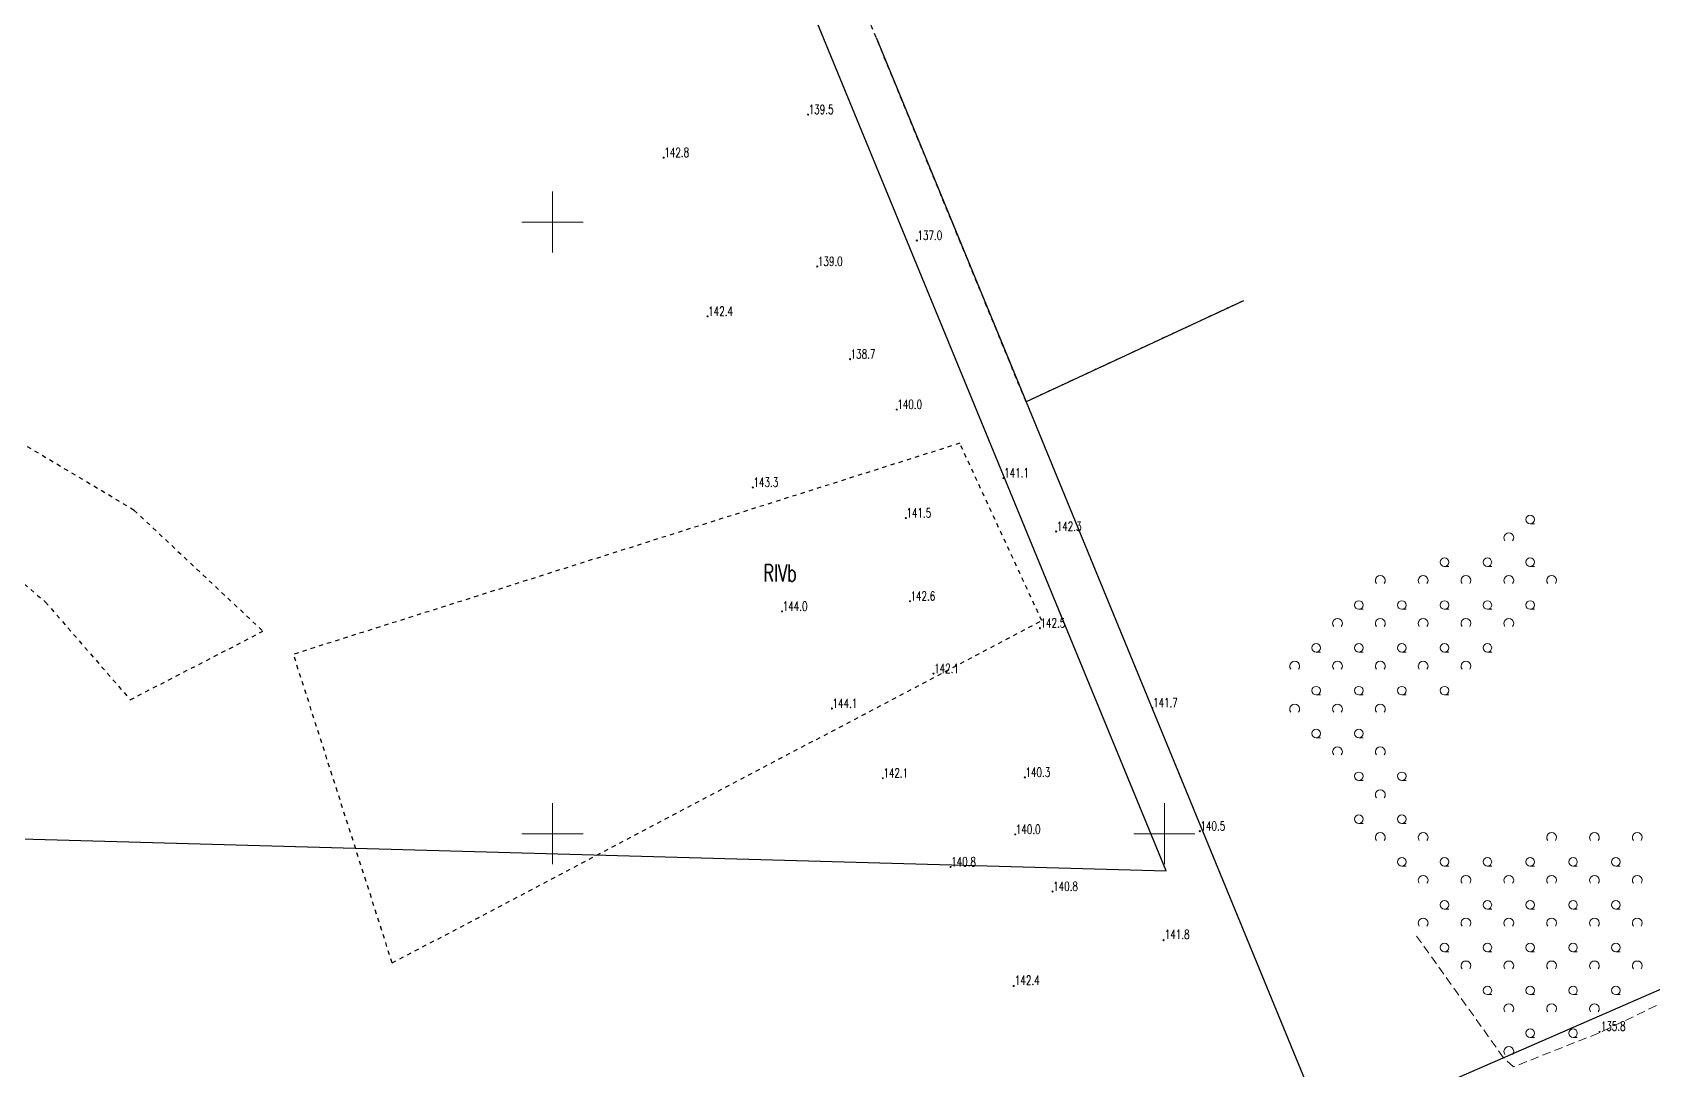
# Model space of a CAD drawing. Header units: metres. Extents: x 7583802 to 7586368, y 5958992 to 5960558.
# Drawn here: x 7585615 to 7585879.8, y 5959661.4 to 5959831 of the extents above; entities that cross this region are included whole.
import ezdxf
from ezdxf.enums import TextEntityAlignment as Align

# ---------------------------------------------------------------- set-up
doc = ezdxf.new("R2010")
doc.units = ezdxf.units.M
for name, pattern in [('1', [0]), ('2', [3, 2, -1]), ('3_PTTL', [2.1, 1.4, -0.7]), ('GUZ', [1.4, 0.7, -0.7])]:
    doc.linetypes.add(name, pattern=pattern)
doc.layers.get('0').update_dxf_attribs({"color": 250, "linetype": 'CONTINUOUS', "lineweight": 100})
for name, color, linetype, lineweight in [('1000_L_1', 7, '1', 18), ('DZIALKI-G_L_0', 7, '1', 25), ('KONTURY_L_0', 114, '2', 25), ('KONTURY_NR_T_0', 114, 'CONTINUOUS', 25), ('PTTL_L_3', 7, '3_PTTL', 18), ('RTPW_T_0', 7, 'CONTINUOUS', 15)]:
    doc.layers.add(name, color=color, linetype=linetype, lineweight=lineweight)
doc.styles.get("Standard").update_dxf_attribs({"font": 'Simplex.SHX', "width": 0.75})

# ---------------------------------------------------------------- blocks, each defined once
blk = doc.blocks.new('3_PTTL02')
at = {"linetype": 'CONTINUOUS'}
blk.add_arc((0, 0.5), 0.8, 321.3178, 218.6822, dxfattribs=at)
blk = doc.blocks.new('3_PTTL05')
at = {"linetype": 'CONTINUOUS'}
blk.add_line((0, -0.7), (0.7, -0.7), dxfattribs=at)
blk.add_circle((0, 0), 0.7, dxfattribs=at)
blk = doc.blocks.new('3_RTPW01')
at = {"linetype": 'CONTINUOUS'}
blk.add_circle((0, 0), 0.09, dxfattribs=at)

msp = doc.modelspace()

# ---------------------------------------------------------------- linework, layer by layer
at = {"layer": '1000_L_1', "linetype": '1'}
for p, q in [((7585700, 5959795), (7585700, 5959805)), ((7585695, 5959800), (7585705, 5959800)), ((7585700, 5959695), (7585700, 5959705)), ((7585800, 5959695), (7585800, 5959705)), ((7585695, 5959700), (7585705, 5959700)), ((7585795, 5959700), (7585805, 5959700))]:
    msp.add_line(p, q, dxfattribs=at)
at = {"layer": 'DZIALKI-G_L_0', "linetype": '1'}
for p, q in [((7585800.27, 5959693.95), (7585722.44, 5959883.19)), ((7585752.9, 5959830.15), (7585777.39, 5959770.61)), ((7585812.94, 5959787.14), (7585777.39, 5959770.61)), ((7585777.39, 5959770.61), (7585790.43, 5959738.87)), ((7585790.43, 5959738.87), (7585826.65, 5959650.84)), ((7585608.8, 5959699.27), (7585800.27, 5959693.95)), ((7585932.39, 5959696.88), (7585826.65, 5959650.84))]:
    msp.add_line(p, q, dxfattribs=at)
at = {"layer": 'KONTURY_L_0', "linetype": 'GUZ'}
for p, q in [((7585777.39, 5959770.61), (7585733.64, 5959876.98)), ((7585812.94, 5959787.14), (7585777.39, 5959770.61)), ((7585631.62, 5959752.87), (7585595.9, 5959774.17)), ((7585583.81, 5959766.27), (7585617.12, 5959737.87)), ((7585766.56, 5959763.83), (7585657.65, 5959729.34)), ((7585779.96, 5959734.84), (7585766.56, 5959763.83)), ((7585631.62, 5959752.87), (7585652.67, 5959733.1)), ((7585617.12, 5959737.87), (7585630.97, 5959721.91)), ((7585673.79, 5959678.87), (7585779.96, 5959734.84)), ((7585630.97, 5959721.91), (7585652.67, 5959733.1)), ((7585673.79, 5959678.87), (7585657.65, 5959729.34))]:
    msp.add_line(p, q, dxfattribs=at)
at = {"layer": 'PTTL_L_3', "linetype": '3_PTTL'}
for p, q in [((7585855.45, 5959663.37), (7585841.23, 5959683.26)), ((7585882.32, 5959672.79), (7585870.94, 5959667.39)), ((7585870.94, 5959667.39), (7585857.09, 5959661.89)), ((7585857.09, 5959661.89), (7585855.45, 5959663.37))]:
    msp.add_line(p, q, dxfattribs=at)

# ---------------------------------------------------------------- block references
at = {"layer": 'PTTL_L_3'}
for name, p in [('3_PTTL05', (7585859.8, 5959751.39)), ('3_PTTL02', (7585856.3, 5959747.89)), ('3_PTTL05', (7585845.8, 5959744.39)), ('3_PTTL05', (7585852.8, 5959744.39)), ('3_PTTL05', (7585859.8, 5959744.39)), ('3_PTTL02', (7585835.3, 5959740.89)), ('3_PTTL02', (7585842.3, 5959740.89)), ('3_PTTL02', (7585849.3, 5959740.89)), ('3_PTTL02', (7585856.3, 5959740.89)), ('3_PTTL02', (7585863.3, 5959740.89)), ('3_PTTL05', (7585831.8, 5959737.39)), ('3_PTTL05', (7585838.8, 5959737.39)), ('3_PTTL05', (7585845.8, 5959737.39)), ('3_PTTL05', (7585852.8, 5959737.39)), ('3_PTTL05', (7585859.8, 5959737.39)), ('3_PTTL02', (7585828.3, 5959733.89)), ('3_PTTL02', (7585835.3, 5959733.89)), ('3_PTTL02', (7585842.3, 5959733.89)), ('3_PTTL02', (7585849.3, 5959733.89)), ('3_PTTL02', (7585856.3, 5959733.89)), ('3_PTTL05', (7585824.8, 5959730.39)), ('3_PTTL05', (7585831.8, 5959730.39)), ('3_PTTL05', (7585838.8, 5959730.39)), ('3_PTTL05', (7585845.8, 5959730.39)), ('3_PTTL05', (7585852.8, 5959730.39)), ('3_PTTL02', (7585821.3, 5959726.89)), ('3_PTTL02', (7585828.3, 5959726.89)), ('3_PTTL02', (7585835.3, 5959726.89)), ('3_PTTL02', (7585842.3, 5959726.89)), ('3_PTTL02', (7585849.3, 5959726.89)), ('3_PTTL05', (7585824.8, 5959723.39)), ('3_PTTL05', (7585831.8, 5959723.39)), ('3_PTTL05', (7585838.8, 5959723.39)), ('3_PTTL05', (7585845.8, 5959723.39)), ('3_PTTL02', (7585821.3, 5959719.89)), ('3_PTTL02', (7585828.3, 5959719.89)), ('3_PTTL02', (7585835.3, 5959719.89)), ('3_PTTL05', (7585824.8, 5959716.39)), ('3_PTTL05', (7585831.8, 5959716.39)), ('3_PTTL02', (7585828.3, 5959712.89)), ('3_PTTL02', (7585835.3, 5959712.89)), ('3_PTTL05', (7585831.8, 5959709.39)), ('3_PTTL05', (7585838.8, 5959709.39)), ('3_PTTL02', (7585835.3, 5959705.89)), ('3_PTTL05', (7585831.8, 5959702.39)), ('3_PTTL05', (7585838.8, 5959702.39)), ('3_PTTL02', (7585835.3, 5959698.89)), ('3_PTTL02', (7585842.3, 5959698.89)), ('3_PTTL02', (7585863.3, 5959698.89)), ('3_PTTL02', (7585870.3, 5959698.89)), ('3_PTTL02', (7585877.3, 5959698.89)), ('3_PTTL05', (7585838.8, 5959695.39)), ('3_PTTL05', (7585845.8, 5959695.39)), ('3_PTTL05', (7585852.8, 5959695.39)), ('3_PTTL05', (7585859.8, 5959695.39)), ('3_PTTL05', (7585866.8, 5959695.39)), ('3_PTTL05', (7585873.8, 5959695.39)), ('3_PTTL02', (7585842.3, 5959691.89)), ('3_PTTL02', (7585849.3, 5959691.89)), ('3_PTTL02', (7585856.3, 5959691.89)), ('3_PTTL02', (7585863.3, 5959691.89)), ('3_PTTL02', (7585870.3, 5959691.89)), ('3_PTTL02', (7585877.3, 5959691.89)), ('3_PTTL05', (7585845.8, 5959688.39)), ('3_PTTL05', (7585852.8, 5959688.39)), ('3_PTTL05', (7585859.8, 5959688.39)), ('3_PTTL05', (7585866.8, 5959688.39)), ('3_PTTL05', (7585873.8, 5959688.39)), ('3_PTTL02', (7585842.3, 5959684.89)), ('3_PTTL02', (7585849.3, 5959684.89)), ('3_PTTL02', (7585856.3, 5959684.89)), ('3_PTTL02', (7585863.3, 5959684.89)), ('3_PTTL02', (7585870.3, 5959684.89)), ('3_PTTL02', (7585877.3, 5959684.89)), ('3_PTTL05', (7585845.8, 5959681.39)), ('3_PTTL05', (7585852.8, 5959681.39)), ('3_PTTL05', (7585859.8, 5959681.39)), ('3_PTTL05', (7585866.8, 5959681.39)), ('3_PTTL05', (7585873.8, 5959681.39)), ('3_PTTL02', (7585849.3, 5959677.89)), ('3_PTTL02', (7585856.3, 5959677.89)), ('3_PTTL02', (7585863.3, 5959677.89)), ('3_PTTL02', (7585870.3, 5959677.89)), ('3_PTTL02', (7585877.3, 5959677.89)), ('3_PTTL05', (7585852.8, 5959674.39)), ('3_PTTL05', (7585859.8, 5959674.39)), ('3_PTTL05', (7585866.8, 5959674.39)), ('3_PTTL05', (7585873.8, 5959674.39)), ('3_PTTL02', (7585856.3, 5959670.89)), ('3_PTTL02', (7585863.3, 5959670.89)), ('3_PTTL02', (7585870.3, 5959670.89)), ('3_PTTL05', (7585859.8, 5959667.39)), ('3_PTTL05', (7585866.8, 5959667.39)), ('3_PTTL02', (7585856.3, 5959663.89))]:
    msp.add_blockref(name, p, dxfattribs=at)
at = {"layer": 'RTPW_T_0'}
for p in [(7585741.77, 5959817.56), (7585718.17, 5959810.53), (7585759.54, 5959796.98), (7585743.27, 5959792.73), (7585725.34, 5959784.58), (7585748.62, 5959777.58), (7585756.25, 5959769.34), (7585732.74, 5959756.62), (7585773.71, 5959758.15), (7585757.74, 5959751.6), (7585782.31, 5959749.41), (7585758.41, 5959738.01), (7585737.52, 5959736.34), (7585779.66, 5959733.61), (7585762.27, 5959726.17), (7585745.67, 5959720.48), (7585798.05, 5959720.57), (7585753.97, 5959709.07), (7585777.2, 5959709.21), (7585805.8, 5959700.42), (7585775.63, 5959699.89), (7585765.06, 5959694.56), (7585781.73, 5959690.56), (7585799.87, 5959682.6), (7585775.37, 5959675.1), (7585871.14, 5959667.59)]:
    msp.add_blockref('3_RTPW01', p, dxfattribs=at)

# ---------------------------------------------------------------- texts
at = {"layer": 'KONTURY_NR_T_0', "width": 0.7}
msp.add_text('RIVb', height=2.75, dxfattribs=at).set_placement((7585734.48, 5959744), align=Align.TOP_LEFT)
at = {"layer": 'RTPW_T_0', "width": 0.7}
for s, p in [('139.5', (7585741.87, 5959817.66)), ('142.8', (7585718.27, 5959810.63)), ('137.0', (7585759.64, 5959797.08)), ('139.0', (7585743.37, 5959792.83)), ('142.4', (7585725.44, 5959784.68)), ('138.7', (7585748.72, 5959777.68)), ('140.0', (7585756.35, 5959769.44)), ('141.1', (7585773.81, 5959758.25)), ('143.3', (7585732.84, 5959756.72)), ('141.5', (7585757.84, 5959751.7)), ('142.3', (7585782.41, 5959749.51)), ('144.0', (7585737.62, 5959736.44)), ('142.6', (7585758.51, 5959738.11)), ('142.5', (7585779.76, 5959733.71)), ('142.1', (7585762.37, 5959726.27)), ('144.1', (7585745.77, 5959720.58)), ('141.7', (7585798.15, 5959720.67)), ('142.1', (7585754.07, 5959709.17)), ('140.3', (7585777.3, 5959709.31)), ('140.0', (7585775.73, 5959699.99)), ('140.5', (7585805.9, 5959700.52)), ('140.8', (7585765.16, 5959694.66)), ('140.8', (7585781.83, 5959690.66)), ('141.8', (7585800.07, 5959682.8)), ('142.4', (7585775.57, 5959675.3)), ('135.8', (7585871.34, 5959667.79))]:
    msp.add_text(s, height=1.5, dxfattribs=at).set_placement(p)

doc.saveas('drawing.dxf')
